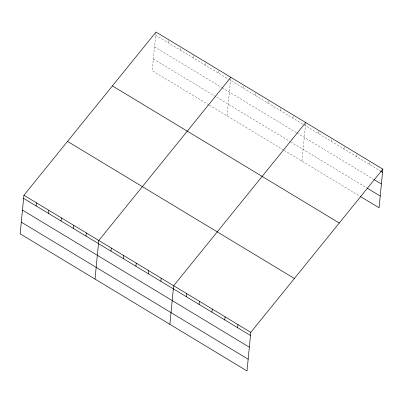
<?xml version="1.0" encoding="UTF-8"?>
<svg xmlns="http://www.w3.org/2000/svg" width="403" height="403" viewBox="0 0 403 403"><rect width="100%" height="100%" fill="white"/><g stroke="black" fill="none" stroke-linecap="round" stroke-linejoin="round"><path stroke-width="0.3" stroke-dasharray="2.02 1.51" d="M155.926 32.683L152.203 70.651L208.87 104.896M168.157 42.728L168.464 39.6M180.635 50.269L180.942 47.141M193.113 57.81L193.42 54.682M205.59 65.351L205.893 62.223M218.068 72.893L218.371 69.764M227.065 115.893L230.788 77.93M243.019 87.97L243.326 84.842M255.497 95.511L255.804 92.383M267.975 103.052L268.282 99.924M280.453 110.593L280.76 107.465M292.931 118.134L293.238 115.006M301.933 161.14L305.716 122.547M318.264 133.443L318.572 130.315M331.12 141.216L331.427 138.088M343.976 148.984L344.283 145.856M356.831 156.752L357.139 153.624M369.687 164.52L369.994 161.391M155.679 35.187L227.942 78.862M228.466 79.174L303.328 124.421M303.847 124.734L379.863 170.671M154.53 46.889L221.6 87.421M222.118 87.733L296.462 132.668M296.981 132.98L373.359 179.139M153.347 58.949L290.084 141.579M290.603 141.896L366.821 187.959M209.389 105.208L283.737 150.143M284.256 150.455L359.783 196.1"/><path stroke-width="0.6" d="M23.933 195.248L20.15 233.836L247.014 370.941L250.797 332.349L382.85 169.164L155.986 32.059L23.933 195.248L250.797 332.349M36.104 205.918L36.411 202.79M48.582 213.459L48.889 210.331M61.06 221L61.367 217.872M73.537 228.541L73.845 225.408M86.015 236.077L86.323 232.949M95.017 279.083L98.8 240.49L230.848 77.305M110.971 251.16L111.278 248.031M123.449 258.701L123.756 255.573M135.927 266.242L136.234 263.114M148.405 273.783L148.712 270.655M160.883 281.324L161.185 278.196M169.88 324.324L173.663 285.737L305.716 122.547M186.216 296.633L186.518 293.505M199.072 304.401L199.374 301.273M211.928 312.174L212.23 309.046M224.783 319.942L225.086 316.813M237.639 327.71L237.941 324.581M382.85 169.164L379.067 207.752L360.317 196.422M380.402 170.998L382.543 172.293M373.898 179.461L381.394 183.995M367.36 188.282L380.215 196.049M112.407 85.91L339.276 223.015M67.513 141.398L294.376 278.498M23.626 198.377L250.495 335.477M22.477 210.079L249.346 347.185M21.299 222.134L248.162 359.239"/></g></svg>
